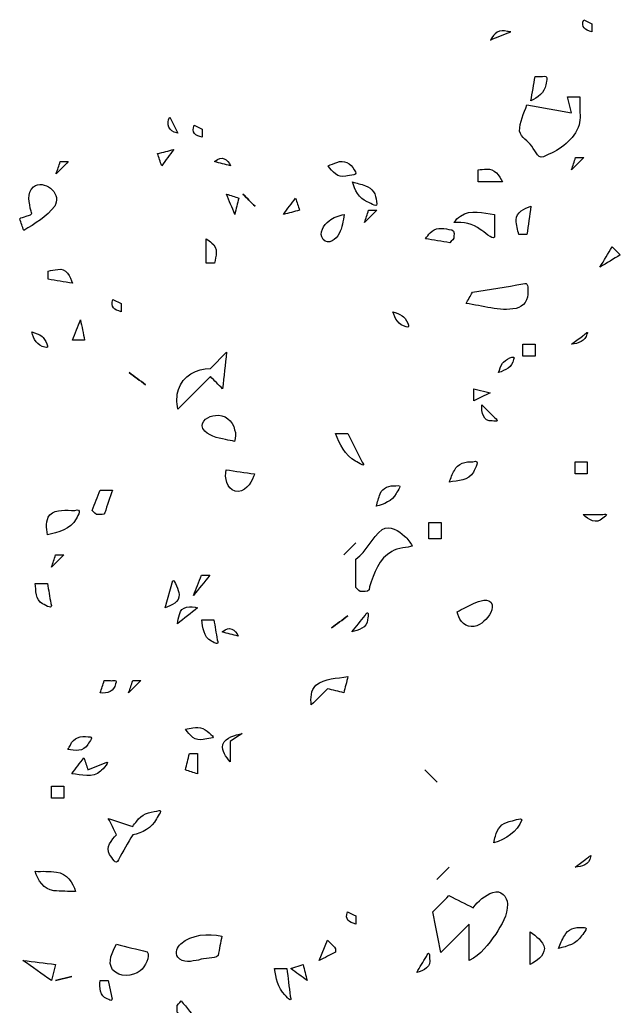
# Model space of a CAD drawing. Header units: centimetres. Extents: x -9.3 to 9.3, y -6.9 to 7.
# Drawn here: x -2.42 to 1.07, y 1.2 to 6.94 of the extents above; entities that cross this region are included whole.
import ezdxf

# ---------------------------------------------------------------- set-up
doc = ezdxf.new("R2010")
doc.units = ezdxf.units.CM
doc.header["$MEASUREMENT"] = 0
doc.layers.add('Layer 1', color=7, linetype='Continuous')

msp = doc.modelspace()

# ---------------------------------------------------------------- linework, layer by layer
at = {"layer": 'Layer 1'}
for points, knots in [([(0.90762, 6.86713), (0.90762, 6.86713), (0.90762, 6.91433), (0.90762, 6.91433), (0.90762, 6.91433), (0.89189, 6.9222), (0.87615, 6.93006), (0.86042, 6.93793), (0.86042, 6.93793), (0.84296, 6.89452), (0.86803, 6.8772), (0.90762, 6.86713)], [0, 0, 0, 0, 0.25, 0.25, 0.25, 0.25, 0.5, 0.5, 0.5, 0.5, 1, 1, 1, 1]), ([(0.43559, 6.86713), (0.39625, 6.8514), (0.35692, 6.83566), (0.31758, 6.81993), (0.31758, 6.81993), (0.33653, 6.8572), (0.37286, 6.88635), (0.41648, 6.86975), (0.41648, 6.86975), (0.42285, 6.86887), (0.42921, 6.86798), (0.43559, 6.86713)], [0, 0, 0, 0, 0.25, 0.25, 0.25, 0.25, 0.5, 0.5, 0.5, 0.5, 1, 1, 1, 1]), ([(0.5772, 6.60751), (0.56933, 6.56031), (0.56147, 6.5131), (0.5536, 6.4659), (0.5536, 6.4659), (0.59183, 6.48572), (0.63421, 6.51259), (0.63934, 6.5596), (0.63934, 6.5596), (0.6457, 6.58553), (0.65712, 6.61736), (0.62011, 6.60751), (0.62011, 6.60751), (0.62011, 6.60751), (0.5772, 6.60751), (0.5772, 6.60751)], [0, 0, 0, 0, 0.2, 0.2, 0.2, 0.2, 0.4, 0.4, 0.4, 0.4, 0.6, 0.6, 0.6, 0.6, 1, 1, 1, 1]), ([(0.76601, 6.4895), (0.76601, 6.4895), (0.78961, 6.39509), (0.78961, 6.39509), (0.78961, 6.39509), (0.70307, 6.41082), (0.61653, 6.42656), (0.52999, 6.44229), (0.52999, 6.44229), (0.51312, 6.39228), (0.48734, 6.3429), (0.48728, 6.2892), (0.48728, 6.2892), (0.49589, 6.25069), (0.53795, 6.23362), (0.55808, 6.20163), (0.55808, 6.20163), (0.58374, 6.17112), (0.5956, 6.1145), (0.64258, 6.14813), (0.64258, 6.14813), (0.72404, 6.18115), (0.80411, 6.23972), (0.83322, 6.32594), (0.83322, 6.32594), (0.84316, 6.36333), (0.83655, 6.40262), (0.83846, 6.44091), (0.83846, 6.44091), (0.83846, 6.44091), (0.83846, 6.48949), (0.83846, 6.48949), (0.83846, 6.48949), (0.83846, 6.48949), (0.766, 6.4895), (0.766, 6.4895), (0.766, 6.4895), (0.766, 6.4895), (0.76601, 6.4895), (0.76601, 6.4895)], [0, 0, 0, 0, 0.0909091, 0.0909091, 0.0909091, 0.0909091, 0.1818182, 0.1818182, 0.1818182, 0.1818182, 0.2727273, 0.2727273, 0.2727273, 0.2727273, 0.3636364, 0.3636364, 0.3636364, 0.3636364, 0.4545455, 0.4545455, 0.4545455, 0.4545455, 0.5454545, 0.5454545, 0.5454545, 0.5454545, 0.6363636, 0.6363636, 0.6363636, 0.6363636, 0.7272727, 0.7272727, 0.7272727, 0.7272727, 0.8181818, 0.8181818, 0.8181818, 0.8181818, 1, 1, 1, 1]), ([(-1.49973, 6.27709), (-1.51546, 6.30856), (-1.5312, 6.34003), (-1.54693, 6.3715), (-1.54693, 6.3715), (-1.57011, 6.33174), (-1.55274, 6.28623), (-1.50528, 6.27936), (-1.50528, 6.27936), (-1.50528, 6.27936), (-1.49973, 6.27709), (-1.49973, 6.27709)], [0, 0, 0, 0, 0.25, 0.25, 0.25, 0.25, 0.5, 0.5, 0.5, 0.5, 1, 1, 1, 1]), ([(-1.35812, 6.25348), (-1.35812, 6.25348), (-1.35812, 6.30068), (-1.35812, 6.30068), (-1.35812, 6.30068), (-1.35812, 6.30068), (-1.40532, 6.32428), (-1.40532, 6.32428), (-1.40532, 6.32428), (-1.42278, 6.28087), (-1.39771, 6.26355), (-1.35812, 6.25348)], [0, 0, 0, 0, 0.25, 0.25, 0.25, 0.25, 0.5, 0.5, 0.5, 0.5, 1, 1, 1, 1]), ([(-1.61775, 6.15908), (-1.60988, 6.13548), (-1.60202, 6.11188), (-1.59415, 6.08828), (-1.59415, 6.08828), (-1.57055, 6.11975), (-1.54695, 6.15122), (-1.52335, 6.18268), (-1.52335, 6.18268), (-1.55482, 6.17481), (-1.58629, 6.16695), (-1.61776, 6.15908), (-1.61776, 6.15908), (-1.61776, 6.15908), (-1.61775, 6.15908), (-1.61775, 6.15908)], [0, 0, 0, 0, 0.2, 0.2, 0.2, 0.2, 0.4, 0.4, 0.4, 0.4, 0.6, 0.6, 0.6, 0.6, 1, 1, 1, 1]), ([(-1.28733, 6.11187), (-1.25586, 6.104), (-1.22439, 6.09614), (-1.19292, 6.08827), (-1.19292, 6.08827), (-1.20873, 6.12681), (-1.24823, 6.14847), (-1.28214, 6.11484), (-1.28214, 6.11484), (-1.28214, 6.11484), (-1.28733, 6.11187), (-1.28733, 6.11187)], [0, 0, 0, 0, 0.25, 0.25, 0.25, 0.25, 0.5, 0.5, 0.5, 0.5, 1, 1, 1, 1]), ([(-2.18422, 6.11187), (-2.19209, 6.08827), (-2.19995, 6.06467), (-2.20782, 6.04107), (-2.20782, 6.04107), (-2.18422, 6.06467), (-2.16062, 6.08827), (-2.13702, 6.11187), (-2.13702, 6.11187), (-2.13702, 6.11187), (-2.18422, 6.11187), (-2.18422, 6.11187)], [0, 0, 0, 0, 0.25, 0.25, 0.25, 0.25, 0.5, 0.5, 0.5, 0.5, 1, 1, 1, 1]), ([(-0.6265, 6.08827), (-0.60288, 6.05495), (-0.56916, 6.01502), (-0.52295, 6.02672), (-0.52295, 6.02672), (-0.50067, 6.03453), (-0.43994, 6.03082), (-0.4752, 6.06381), (-0.4752, 6.06381), (-0.49303, 6.10071), (-0.53518, 6.12547), (-0.57493, 6.10691), (-0.57493, 6.10691), (-0.59242, 6.10158), (-0.60943, 6.09481), (-0.62649, 6.08827), (-0.62649, 6.08827), (-0.62649, 6.08827), (-0.6265, 6.08827), (-0.6265, 6.08827)], [0, 0, 0, 0, 0.1666667, 0.1666667, 0.1666667, 0.1666667, 0.3333333, 0.3333333, 0.3333333, 0.3333333, 0.5, 0.5, 0.5, 0.5, 0.6666667, 0.6666667, 0.6666667, 0.6666667, 1, 1, 1, 1]), ([(0.81317, 6.13548), (0.8053, 6.11188), (0.79744, 6.08828), (0.78957, 6.06468), (0.78957, 6.06468), (0.81317, 6.08828), (0.83677, 6.11188), (0.86037, 6.13548), (0.86037, 6.13548), (0.86037, 6.13548), (0.81317, 6.13548), (0.81317, 6.13548)], [0, 0, 0, 0, 0.25, 0.25, 0.25, 0.25, 0.5, 0.5, 0.5, 0.5, 1, 1, 1, 1]), ([(0.24672, 6.06467), (0.24672, 6.06467), (0.24672, 5.99387), (0.24672, 5.99387), (0.24672, 5.99387), (0.24672, 5.99387), (0.38833, 5.99387), (0.38833, 5.99387), (0.38833, 5.99387), (0.36915, 6.0296), (0.3424, 6.07471), (0.29473, 6.06778), (0.29473, 6.06778), (0.27869, 6.06752), (0.2627, 6.06598), (0.24671, 6.06468), (0.24671, 6.06468), (0.24671, 6.06468), (0.24672, 6.06467), (0.24672, 6.06467)], [0, 0, 0, 0, 0.1666667, 0.1666667, 0.1666667, 0.1666667, 0.3333333, 0.3333333, 0.3333333, 0.3333333, 0.5, 0.5, 0.5, 0.5, 0.6666667, 0.6666667, 0.6666667, 0.6666667, 1, 1, 1, 1]), ([(-2.21139, 5.86288), (-2.18, 5.93304), (-2.27905, 6.01111), (-2.33982, 5.96503), (-2.33982, 5.96503), (-2.37978, 5.9293), (-2.36428, 5.86963), (-2.35405, 5.82415), (-2.35405, 5.82415), (-2.33876, 5.80036), (-2.36694, 5.80066), (-2.38255, 5.79402), (-2.38255, 5.79402), (-2.39368, 5.7885), (-2.41339, 5.78726), (-2.41953, 5.77924), (-2.41953, 5.77924), (-2.41191, 5.75637), (-2.40429, 5.73351), (-2.39666, 5.71064), (-2.39666, 5.71064), (-2.33173, 5.75092), (-2.26295, 5.79144), (-2.21638, 5.8534), (-2.21638, 5.8534), (-2.21638, 5.8534), (-2.21362, 5.85821), (-2.21362, 5.85821), (-2.21362, 5.85821), (-2.21362, 5.85821), (-2.21139, 5.86287), (-2.21139, 5.86287), (-2.21139, 5.86287), (-2.21139, 5.86287), (-2.21139, 5.86288), (-2.21139, 5.86288)], [0, 0, 0, 0, 0.1, 0.1, 0.1, 0.1, 0.2, 0.2, 0.2, 0.2, 0.3, 0.3, 0.3, 0.3, 0.4, 0.4, 0.4, 0.4, 0.5, 0.5, 0.5, 0.5, 0.6, 0.6, 0.6, 0.6, 0.7, 0.7, 0.7, 0.7, 0.8, 0.8, 0.8, 0.8, 1, 1, 1, 1]), ([(-0.48492, 5.99386), (-0.47165, 5.94666), (-0.44688, 5.89805), (-0.39883, 5.87866), (-0.39883, 5.87866), (-0.37566, 5.87003), (-0.33053, 5.83269), (-0.34476, 5.88032), (-0.34476, 5.88032), (-0.34571, 5.9204), (-0.36948, 5.95972), (-0.40912, 5.97157), (-0.40912, 5.97157), (-0.4337, 5.98114), (-0.45951, 5.98698), (-0.48492, 5.99385), (-0.48492, 5.99385), (-0.48492, 5.99385), (-0.48492, 5.99386), (-0.48492, 5.99386)], [0, 0, 0, 0, 0.1666667, 0.1666667, 0.1666667, 0.1666667, 0.3333333, 0.3333333, 0.3333333, 0.3333333, 0.5, 0.5, 0.5, 0.5, 0.6666667, 0.6666667, 0.6666667, 0.6666667, 1, 1, 1, 1]), ([(-1.21657, 5.92306), (-1.20084, 5.88372), (-1.1851, 5.84439), (-1.16937, 5.80505), (-1.16937, 5.80505), (-1.1615, 5.83652), (-1.15364, 5.86799), (-1.14577, 5.89946), (-1.14577, 5.89946), (-1.16937, 5.90733), (-1.19297, 5.91519), (-1.21657, 5.92306)], [0, 0, 0, 0, 0.25, 0.25, 0.25, 0.25, 0.5, 0.5, 0.5, 0.5, 1, 1, 1, 1]), ([(-1.12216, 5.92306), (-1.09856, 5.89946), (-1.07496, 5.87586), (-1.05136, 5.85226), (-1.05136, 5.85226), (-1.07496, 5.87586), (-1.09856, 5.89946), (-1.12216, 5.92306)], [0, 0, 0, 0, 0.3333333, 0.3333333, 0.3333333, 0.3333333, 1, 1, 1, 1]), ([(-0.88615, 5.80505), (-0.85468, 5.81292), (-0.82321, 5.82078), (-0.79174, 5.82865), (-0.79174, 5.82865), (-0.79961, 5.85225), (-0.80747, 5.87585), (-0.81534, 5.89945), (-0.81534, 5.89945), (-0.83894, 5.86798), (-0.86254, 5.83651), (-0.88614, 5.80504), (-0.88614, 5.80504), (-0.88614, 5.80504), (-0.88615, 5.80505), (-0.88615, 5.80505)], [0, 0, 0, 0, 0.2, 0.2, 0.2, 0.2, 0.4, 0.4, 0.4, 0.4, 0.6, 0.6, 0.6, 0.6, 1, 1, 1, 1]), ([(-0.62086, 5.76753), (-0.65188, 5.74353), (-0.68195, 5.69652), (-0.65558, 5.65896), (-0.65558, 5.65896), (-0.62486, 5.62352), (-0.57684, 5.65998), (-0.56255, 5.69341), (-0.56255, 5.69341), (-0.54227, 5.72739), (-0.54032, 5.76732), (-0.53212, 5.80505), (-0.53212, 5.80505), (-0.56317, 5.79632), (-0.59604, 5.78986), (-0.62086, 5.76752), (-0.62086, 5.76752), (-0.62086, 5.76752), (-0.62086, 5.76753), (-0.62086, 5.76753)], [0, 0, 0, 0, 0.1666667, 0.1666667, 0.1666667, 0.1666667, 0.3333333, 0.3333333, 0.3333333, 0.3333333, 0.5, 0.5, 0.5, 0.5, 0.6666667, 0.6666667, 0.6666667, 0.6666667, 1, 1, 1, 1]), ([(-0.39051, 5.82865), (-0.39838, 5.80505), (-0.40624, 5.78145), (-0.41411, 5.75785), (-0.41411, 5.75785), (-0.41411, 5.75785), (-0.34331, 5.82865), (-0.34331, 5.82865), (-0.34331, 5.82865), (-0.34331, 5.82865), (-0.39051, 5.82865), (-0.39051, 5.82865)], [0, 0, 0, 0, 0.25, 0.25, 0.25, 0.25, 0.5, 0.5, 0.5, 0.5, 1, 1, 1, 1]), ([(0.10512, 5.75785), (0.15901, 5.76091), (0.21651, 5.75323), (0.25859, 5.71638), (0.25859, 5.71638), (0.28112, 5.705), (0.32873, 5.65643), (0.34114, 5.67274), (0.34114, 5.67274), (0.34114, 5.67274), (0.34114, 5.80505), (0.34114, 5.80505), (0.34114, 5.80505), (0.2763, 5.81178), (0.20225, 5.83727), (0.14367, 5.79557), (0.14367, 5.79557), (0.12886, 5.7852), (0.11621, 5.77204), (0.10512, 5.75784), (0.10512, 5.75784), (0.10512, 5.75784), (0.10512, 5.75785), (0.10512, 5.75785)], [0, 0, 0, 0, 0.1428571, 0.1428571, 0.1428571, 0.1428571, 0.2857143, 0.2857143, 0.2857143, 0.2857143, 0.4285714, 0.4285714, 0.4285714, 0.4285714, 0.5714286, 0.5714286, 0.5714286, 0.5714286, 0.7142857, 0.7142857, 0.7142857, 0.7142857, 1, 1, 1, 1]), ([(0.48276, 5.68704), (0.48276, 5.68704), (0.52996, 5.68704), (0.52996, 5.68704), (0.52996, 5.68704), (0.53783, 5.74211), (0.54569, 5.79718), (0.55356, 5.85225), (0.55356, 5.85225), (0.51658, 5.8398), (0.46722, 5.81893), (0.46774, 5.77261), (0.46774, 5.77261), (0.46738, 5.74347), (0.47611, 5.71513), (0.48276, 5.68704)], [0, 0, 0, 0, 0.2, 0.2, 0.2, 0.2, 0.4, 0.4, 0.4, 0.4, 0.6, 0.6, 0.6, 0.6, 1, 1, 1, 1]), ([(-0.06011, 5.66344), (-0.01291, 5.65557), (0.0343, 5.64771), (0.0815, 5.63984), (0.0815, 5.63984), (0.09082, 5.65176), (0.10994, 5.65961), (0.1051, 5.67739), (0.1051, 5.67739), (0.10769, 5.70052), (0.10685, 5.72102), (0.07582, 5.71724), (0.07582, 5.71724), (0.03923, 5.72735), (-0.00587, 5.72916), (-0.03267, 5.69724), (-0.03267, 5.69724), (-0.04292, 5.68693), (-0.05176, 5.67532), (-0.06011, 5.66344)], [0, 0, 0, 0, 0.1666667, 0.1666667, 0.1666667, 0.1666667, 0.3333333, 0.3333333, 0.3333333, 0.3333333, 0.5, 0.5, 0.5, 0.5, 0.6666667, 0.6666667, 0.6666667, 0.6666667, 1, 1, 1, 1]), ([(-1.33458, 5.66344), (-1.33458, 5.66344), (-1.33458, 5.52183), (-1.33458, 5.52183), (-1.33458, 5.52183), (-1.33458, 5.52183), (-1.28738, 5.52183), (-1.28738, 5.52183), (-1.28738, 5.52183), (-1.27813, 5.5603), (-1.26246, 5.61104), (-1.30295, 5.63801), (-1.30295, 5.63801), (-1.31307, 5.647), (-1.32384, 5.65523), (-1.33458, 5.66344)], [0, 0, 0, 0, 0.2, 0.2, 0.2, 0.2, 0.4, 0.4, 0.4, 0.4, 0.6, 0.6, 0.6, 0.6, 1, 1, 1, 1]), ([(0.95479, 5.49823), (0.99413, 5.52183), (1.03346, 5.54543), (1.0728, 5.56903), (1.0728, 5.56903), (1.05707, 5.58476), (1.04133, 5.6005), (1.0256, 5.61623), (1.0256, 5.61623), (1.002, 5.57689), (0.9784, 5.53756), (0.9548, 5.49822), (0.9548, 5.49822), (0.9548, 5.49822), (0.95479, 5.49823), (0.95479, 5.49823)], [0, 0, 0, 0, 0.2, 0.2, 0.2, 0.2, 0.4, 0.4, 0.4, 0.4, 0.6, 0.6, 0.6, 0.6, 1, 1, 1, 1]), ([(-2.25505, 5.47463), (-2.25505, 5.47463), (-2.25505, 5.42743), (-2.25505, 5.42743), (-2.25505, 5.42743), (-2.20785, 5.41956), (-2.16064, 5.4117), (-2.11344, 5.40383), (-2.11344, 5.40383), (-2.1247, 5.44287), (-2.14924, 5.49507), (-2.1989, 5.48442), (-2.1989, 5.48442), (-2.21783, 5.48259), (-2.23644, 5.47844), (-2.25505, 5.47464), (-2.25505, 5.47464), (-2.25505, 5.47464), (-2.25505, 5.47463), (-2.25505, 5.47463)], [0, 0, 0, 0, 0.1666667, 0.1666667, 0.1666667, 0.1666667, 0.3333333, 0.3333333, 0.3333333, 0.3333333, 0.5, 0.5, 0.5, 0.5, 0.6666667, 0.6666667, 0.6666667, 0.6666667, 1, 1, 1, 1]), ([(0.21311, 5.35166), (0.20076, 5.32971), (0.18841, 5.30776), (0.17606, 5.28581), (0.17606, 5.28581), (0.27249, 5.27515), (0.36919, 5.23751), (0.46675, 5.25785), (0.46675, 5.25785), (0.51128, 5.26621), (0.53972, 5.31078), (0.53592, 5.35468), (0.53592, 5.35468), (0.53427, 5.37663), (0.53883, 5.41535), (0.50714, 5.40004), (0.50714, 5.40004), (0.40913, 5.38391), (0.31112, 5.36778), (0.21311, 5.35166)], [0, 0, 0, 0, 0.1666667, 0.1666667, 0.1666667, 0.1666667, 0.3333333, 0.3333333, 0.3333333, 0.3333333, 0.5, 0.5, 0.5, 0.5, 0.6666667, 0.6666667, 0.6666667, 0.6666667, 1, 1, 1, 1]), ([(-1.83007, 5.23861), (-1.83007, 5.23861), (-1.83007, 5.28581), (-1.83007, 5.28581), (-1.83007, 5.28581), (-1.83007, 5.28581), (-1.87727, 5.30941), (-1.87727, 5.30941), (-1.87727, 5.30941), (-1.89473, 5.266), (-1.86966, 5.24868), (-1.83007, 5.23861)], [0, 0, 0, 0, 0.25, 0.25, 0.25, 0.25, 0.5, 0.5, 0.5, 0.5, 1, 1, 1, 1]), ([(-0.24893, 5.23861), (-0.23888, 5.19851), (-0.21627, 5.15985), (-0.17238, 5.15133), (-0.17238, 5.15133), (-0.13783, 5.13198), (-0.17545, 5.206), (-0.19507, 5.21513), (-0.19507, 5.21513), (-0.21206, 5.22499), (-0.23088, 5.23104), (-0.24892, 5.23861), (-0.24892, 5.23861), (-0.24892, 5.23861), (-0.24893, 5.23861), (-0.24893, 5.23861)], [0, 0, 0, 0, 0.2, 0.2, 0.2, 0.2, 0.4, 0.4, 0.4, 0.4, 0.6, 0.6, 0.6, 0.6, 1, 1, 1, 1]), ([(-2.11347, 5.0734), (-2.11347, 5.0734), (-2.04267, 5.0734), (-2.04267, 5.0734), (-2.04267, 5.0734), (-2.05054, 5.11274), (-2.0584, 5.15207), (-2.06627, 5.19141), (-2.06627, 5.19141), (-2.082, 5.15207), (-2.09774, 5.11274), (-2.11347, 5.0734)], [0, 0, 0, 0, 0.25, 0.25, 0.25, 0.25, 0.5, 0.5, 0.5, 0.5, 1, 1, 1, 1]), ([(-2.34934, 5.1206), (-2.33946, 5.08047), (-2.31904, 5.03908), (-2.2734, 5.03263), (-2.2734, 5.03263), (-2.2379, 5.01375), (-2.27446, 5.08251), (-2.28901, 5.09512), (-2.28901, 5.09512), (-2.30698, 5.10782), (-2.32903, 5.11289), (-2.34934, 5.1206)], [0, 0, 0, 0, 0.25, 0.25, 0.25, 0.25, 0.5, 0.5, 0.5, 0.5, 1, 1, 1, 1]), ([(0.78968, 5.0498), (0.82824, 5.05319), (0.87123, 5.06505), (0.87937, 5.10941), (0.87937, 5.10941), (0.8916, 5.13238), (0.86187, 5.10163), (0.85246, 5.09689), (0.85246, 5.09689), (0.83153, 5.08119), (0.8106, 5.0655), (0.78968, 5.0498)], [0, 0, 0, 0, 0.25, 0.25, 0.25, 0.25, 0.5, 0.5, 0.5, 0.5, 1, 1, 1, 1]), ([(-1.31098, 4.90819), (-1.38877, 4.90695), (-1.47274, 4.86463), (-1.49643, 4.78603), (-1.49643, 4.78603), (-1.50841, 4.74936), (-1.50774, 4.7096), (-1.4998, 4.67217), (-1.4998, 4.67217), (-1.4998, 4.67217), (-1.31099, 4.86098), (-1.31099, 4.86098), (-1.31099, 4.86098), (-1.28739, 4.83738), (-1.26379, 4.81378), (-1.24019, 4.79018), (-1.24019, 4.79018), (-1.23232, 4.86098), (-1.22446, 4.93179), (-1.21659, 5.00259), (-1.21659, 5.00259), (-1.21659, 5.00259), (-1.311, 4.90818), (-1.311, 4.90818), (-1.311, 4.90818), (-1.311, 4.90818), (-1.31098, 4.90819), (-1.31098, 4.90819)], [0, 0, 0, 0, 0.125, 0.125, 0.125, 0.125, 0.25, 0.25, 0.25, 0.25, 0.375, 0.375, 0.375, 0.375, 0.5, 0.5, 0.5, 0.5, 0.625, 0.625, 0.625, 0.625, 0.75, 0.75, 0.75, 0.75, 1, 1, 1, 1]), ([(0.36475, 4.88458), (0.40347, 4.89687), (0.44488, 4.91619), (0.4526, 4.96091), (0.4526, 4.96091), (0.47071, 4.99571), (0.39825, 4.95619), (0.3874, 4.93826), (0.3874, 4.93826), (0.37714, 4.92165), (0.37159, 4.90272), (0.36475, 4.88457), (0.36475, 4.88457), (0.36475, 4.88457), (0.36475, 4.88458), (0.36475, 4.88458)], [0, 0, 0, 0, 0.2, 0.2, 0.2, 0.2, 0.4, 0.4, 0.4, 0.4, 0.6, 0.6, 0.6, 0.6, 1, 1, 1, 1]), ([(0.50643, 5.0498), (0.50643, 5.0498), (0.50643, 4.979), (0.50643, 4.979), (0.50643, 4.979), (0.50643, 4.979), (0.57723, 4.97899), (0.57723, 4.97899), (0.57723, 4.97899), (0.57723, 4.97899), (0.57723, 5.04979), (0.57723, 5.04979), (0.57723, 5.04979), (0.57723, 5.04979), (0.50643, 5.0498), (0.50643, 5.0498)], [0, 0, 0, 0, 0.2, 0.2, 0.2, 0.2, 0.4, 0.4, 0.4, 0.4, 0.6, 0.6, 0.6, 0.6, 1, 1, 1, 1]), ([(-1.7831, 4.88459), (-1.75163, 4.86099), (-1.72016, 4.83739), (-1.68869, 4.81379), (-1.68869, 4.81379), (-1.72016, 4.83739), (-1.75163, 4.86099), (-1.7831, 4.88459)], [0, 0, 0, 0, 0.3333333, 0.3333333, 0.3333333, 0.3333333, 1, 1, 1, 1]), ([(0.22127, 4.79029), (0.22127, 4.79029), (0.22127, 4.71949), (0.22127, 4.71949), (0.22127, 4.71949), (0.25274, 4.73522), (0.28421, 4.75096), (0.31568, 4.76669), (0.31568, 4.76669), (0.31568, 4.76669), (0.22127, 4.79029), (0.22127, 4.79029)], [0, 0, 0, 0, 0.25, 0.25, 0.25, 0.25, 0.5, 0.5, 0.5, 0.5, 1, 1, 1, 1]), ([(0.26851, 4.69588), (0.26464, 4.65514), (0.27413, 4.59668), (0.32819, 4.60269), (0.32819, 4.60269), (0.35833, 4.59731), (0.36867, 4.60204), (0.34319, 4.6212), (0.34319, 4.6212), (0.34319, 4.6212), (0.26851, 4.69588), (0.26851, 4.69588)], [0, 0, 0, 0, 0.25, 0.25, 0.25, 0.25, 0.5, 0.5, 0.5, 0.5, 1, 1, 1, 1]), ([(-1.16967, 4.55166), (-1.1781, 4.60377), (-1.22944, 4.64328), (-1.28206, 4.63493), (-1.28206, 4.63493), (-1.31907, 4.63241), (-1.37292, 4.60257), (-1.35479, 4.55868), (-1.35479, 4.55868), (-1.32619, 4.51489), (-1.27064, 4.50374), (-1.22247, 4.49436), (-1.22247, 4.49436), (-1.20487, 4.49073), (-1.18727, 4.4871), (-1.16967, 4.48346), (-1.16967, 4.48346), (-1.16694, 4.50626), (-1.16107, 4.52919), (-1.16967, 4.55167), (-1.16967, 4.55167), (-1.16967, 4.55167), (-1.16967, 4.55166), (-1.16967, 4.55166)], [0, 0, 0, 0, 0.1428571, 0.1428571, 0.1428571, 0.1428571, 0.2857143, 0.2857143, 0.2857143, 0.2857143, 0.4285714, 0.4285714, 0.4285714, 0.4285714, 0.5714286, 0.5714286, 0.5714286, 0.5714286, 0.7142857, 0.7142857, 0.7142857, 0.7142857, 1, 1, 1, 1]), ([(-0.58257, 4.53062), (-0.5595, 4.4679), (-0.52826, 4.4027), (-0.46702, 4.36916), (-0.46702, 4.36916), (-0.44996, 4.36046), (-0.40168, 4.32463), (-0.42776, 4.3626), (-0.42776, 4.3626), (-0.42776, 4.3626), (-0.51177, 4.53062), (-0.51177, 4.53062), (-0.51177, 4.53062), (-0.51177, 4.53062), (-0.58257, 4.53061), (-0.58257, 4.53061), (-0.58257, 4.53061), (-0.58257, 4.53061), (-0.58257, 4.53062), (-0.58257, 4.53062)], [0, 0, 0, 0, 0.1666667, 0.1666667, 0.1666667, 0.1666667, 0.3333333, 0.3333333, 0.3333333, 0.3333333, 0.5, 0.5, 0.5, 0.5, 0.6666667, 0.6666667, 0.6666667, 0.6666667, 1, 1, 1, 1]), ([(0.07888, 4.24736), (0.12846, 4.25357), (0.19165, 4.25499), (0.21848, 4.30541), (0.21848, 4.30541), (0.22897, 4.32834), (0.26439, 4.37837), (0.21549, 4.3657), (0.21549, 4.3657), (0.17447, 4.36737), (0.1273, 4.3554), (0.10813, 4.31515), (0.10813, 4.31515), (0.09586, 4.29374), (0.0874, 4.27043), (0.07888, 4.24735), (0.07888, 4.24735), (0.07888, 4.24735), (0.07888, 4.24736), (0.07888, 4.24736)], [0, 0, 0, 0, 0.1666667, 0.1666667, 0.1666667, 0.1666667, 0.3333333, 0.3333333, 0.3333333, 0.3333333, 0.5, 0.5, 0.5, 0.5, 0.6666667, 0.6666667, 0.6666667, 0.6666667, 1, 1, 1, 1]), ([(0.81032, 4.36548), (0.81032, 4.36548), (0.81032, 4.29468), (0.81032, 4.29468), (0.81032, 4.29468), (0.81032, 4.29468), (0.88112, 4.29467), (0.88112, 4.29467), (0.88112, 4.29467), (0.88112, 4.29467), (0.88112, 4.36547), (0.88112, 4.36547), (0.88112, 4.36547), (0.88112, 4.36547), (0.81032, 4.36548), (0.81032, 4.36548)], [0, 0, 0, 0, 0.2, 0.2, 0.2, 0.2, 0.4, 0.4, 0.4, 0.4, 0.6, 0.6, 0.6, 0.6, 1, 1, 1, 1]), ([(-1.05423, 4.29467), (-1.1093, 4.30254), (-1.16437, 4.3104), (-1.21944, 4.31827), (-1.21944, 4.31827), (-1.2284, 4.27224), (-1.21738, 4.20862), (-1.16577, 4.19371), (-1.16577, 4.19371), (-1.11248, 4.18372), (-1.07583, 4.23653), (-1.05952, 4.28001), (-1.05952, 4.28001), (-1.05952, 4.28001), (-1.05682, 4.28718), (-1.05682, 4.28718), (-1.05682, 4.28718), (-1.05682, 4.28718), (-1.05423, 4.29466), (-1.05423, 4.29466), (-1.05423, 4.29466), (-1.05423, 4.29466), (-1.05423, 4.29467), (-1.05423, 4.29467)], [0, 0, 0, 0, 0.1428571, 0.1428571, 0.1428571, 0.1428571, 0.2857143, 0.2857143, 0.2857143, 0.2857143, 0.4285714, 0.4285714, 0.4285714, 0.4285714, 0.5714286, 0.5714286, 0.5714286, 0.5714286, 0.7142857, 0.7142857, 0.7142857, 0.7142857, 1, 1, 1, 1]), ([(-1.95164, 4.20026), (-1.96737, 4.16092), (-1.98311, 4.12159), (-1.99884, 4.08225), (-1.99884, 4.08225), (-1.98692, 4.07293), (-1.97907, 4.05381), (-1.96129, 4.05865), (-1.96129, 4.05865), (-1.94951, 4.06198), (-1.92705, 4.0505), (-1.9251, 4.06747), (-1.9251, 4.06747), (-1.91035, 4.11173), (-1.89559, 4.156), (-1.88084, 4.20025), (-1.88084, 4.20025), (-1.88084, 4.20025), (-1.95163, 4.20026), (-1.95163, 4.20026), (-1.95163, 4.20026), (-1.95163, 4.20026), (-1.95164, 4.20026), (-1.95164, 4.20026)], [0, 0, 0, 0, 0.1428571, 0.1428571, 0.1428571, 0.1428571, 0.2857143, 0.2857143, 0.2857143, 0.2857143, 0.4285714, 0.4285714, 0.4285714, 0.4285714, 0.5714286, 0.5714286, 0.5714286, 0.5714286, 0.7142857, 0.7142857, 0.7142857, 0.7142857, 1, 1, 1, 1]), ([(-0.3461, 4.10586), (-0.30154, 4.11823), (-0.2533, 4.13603), (-0.23076, 4.17986), (-0.23076, 4.17986), (-0.21969, 4.20034), (-0.1866, 4.23483), (-0.23211, 4.22519), (-0.23211, 4.22519), (-0.26807, 4.2282), (-0.31021, 4.21569), (-0.32313, 4.17829), (-0.32313, 4.17829), (-0.33344, 4.15508), (-0.33932, 4.13024), (-0.34611, 4.10586), (-0.34611, 4.10586), (-0.34611, 4.10586), (-0.3461, 4.10586), (-0.3461, 4.10586)], [0, 0, 0, 0, 0.1666667, 0.1666667, 0.1666667, 0.1666667, 0.3333333, 0.3333333, 0.3333333, 0.3333333, 0.5, 0.5, 0.5, 0.5, 0.6666667, 0.6666667, 0.6666667, 0.6666667, 1, 1, 1, 1]), ([(-2.25857, 3.94064), (-2.19639, 3.95472), (-2.12421, 3.97176), (-2.09176, 4.03312), (-2.09176, 4.03312), (-2.07848, 4.05647), (-2.05475, 4.09419), (-2.09949, 4.08242), (-2.09949, 4.08242), (-2.14812, 4.08057), (-2.20627, 4.09237), (-2.24517, 4.05616), (-2.24517, 4.05616), (-2.27125, 4.02406), (-2.26382, 3.97838), (-2.25857, 3.94064)], [0, 0, 0, 0, 0.2, 0.2, 0.2, 0.2, 0.4, 0.4, 0.4, 0.4, 0.6, 0.6, 0.6, 0.6, 1, 1, 1, 1]), ([(0.85683, 4.05865), (0.88643, 4.02872), (0.93473, 3.99821), (0.97102, 4.03703), (0.97102, 4.03703), (0.99742, 4.05295), (1.00263, 4.06273), (0.97056, 4.05865), (0.97056, 4.05865), (0.97056, 4.05865), (0.85685, 4.05865), (0.85685, 4.05865), (0.85685, 4.05865), (0.85685, 4.05865), (0.85683, 4.05865), (0.85683, 4.05865)], [0, 0, 0, 0, 0.2, 0.2, 0.2, 0.2, 0.4, 0.4, 0.4, 0.4, 0.6, 0.6, 0.6, 0.6, 1, 1, 1, 1]), ([(-0.18174, 3.93243), (-0.21468, 3.96402), (-0.26624, 3.99838), (-0.31162, 3.96996), (-0.31162, 3.96996), (-0.37581, 3.92573), (-0.39883, 3.84191), (-0.46472, 3.79909), (-0.46472, 3.79909), (-0.46472, 3.79909), (-0.46472, 3.63388), (-0.46472, 3.63388), (-0.46472, 3.63388), (-0.4528, 3.62456), (-0.44495, 3.60544), (-0.42717, 3.61028), (-0.42717, 3.61028), (-0.40519, 3.60834), (-0.38402, 3.60749), (-0.38524, 3.63735), (-0.38524, 3.63735), (-0.36004, 3.71439), (-0.33197, 3.80332), (-0.25474, 3.84333), (-0.25474, 3.84333), (-0.22142, 3.86653), (-0.16037, 3.86341), (-0.13736, 3.87485), (-0.13736, 3.87485), (-0.14956, 3.89593), (-0.16309, 3.91644), (-0.18174, 3.93243)], [0, 0, 0, 0, 0.1111111, 0.1111111, 0.1111111, 0.1111111, 0.2222222, 0.2222222, 0.2222222, 0.2222222, 0.3333333, 0.3333333, 0.3333333, 0.3333333, 0.4444444, 0.4444444, 0.4444444, 0.4444444, 0.5555556, 0.5555556, 0.5555556, 0.5555556, 0.6666667, 0.6666667, 0.6666667, 0.6666667, 0.7777778, 0.7777778, 0.7777778, 0.7777778, 1, 1, 1, 1]), ([(-0.03989, 4.0115), (-0.03989, 4.0115), (-0.03989, 3.91709), (-0.03989, 3.91709), (-0.03989, 3.91709), (-0.03989, 3.91709), (0.03091, 3.91709), (0.03091, 3.91709), (0.03091, 3.91709), (0.03091, 3.91709), (0.03091, 4.0115), (0.03091, 4.0115), (0.03091, 4.0115), (0.03091, 4.0115), (-0.03989, 4.0115), (-0.03989, 4.0115)], [0, 0, 0, 0, 0.2, 0.2, 0.2, 0.2, 0.4, 0.4, 0.4, 0.4, 0.6, 0.6, 0.6, 0.6, 1, 1, 1, 1]), ([(-0.53553, 3.82272), (-0.53553, 3.82272), (-0.46473, 3.89352), (-0.46473, 3.89352), (-0.46473, 3.89352), (-0.48833, 3.86992), (-0.51193, 3.84632), (-0.53553, 3.82272)], [0, 0, 0, 0, 0.3333333, 0.3333333, 0.3333333, 0.3333333, 1, 1, 1, 1]), ([(-2.21126, 3.82272), (-2.21913, 3.79912), (-2.22699, 3.77552), (-2.23486, 3.75192), (-2.23486, 3.75192), (-2.21126, 3.77552), (-2.18766, 3.79912), (-2.16406, 3.82272), (-2.16406, 3.82272), (-2.16406, 3.82272), (-2.21126, 3.82272), (-2.21126, 3.82272)], [0, 0, 0, 0, 0.25, 0.25, 0.25, 0.25, 0.5, 0.5, 0.5, 0.5, 1, 1, 1, 1]), ([(-1.57384, 3.51589), (-1.53894, 3.52826), (-1.48812, 3.5478), (-1.49282, 3.59324), (-1.49282, 3.59324), (-1.49643, 3.61732), (-1.5172, 3.67663), (-1.52856, 3.67439), (-1.52856, 3.67439), (-1.52856, 3.67439), (-1.57385, 3.51588), (-1.57385, 3.51588), (-1.57385, 3.51588), (-1.57385, 3.51588), (-1.57384, 3.51589), (-1.57384, 3.51589)], [0, 0, 0, 0, 0.2, 0.2, 0.2, 0.2, 0.4, 0.4, 0.4, 0.4, 0.6, 0.6, 0.6, 0.6, 1, 1, 1, 1]), ([(-1.36161, 3.70471), (-1.37734, 3.66537), (-1.39308, 3.62604), (-1.40881, 3.5867), (-1.40881, 3.5867), (-1.37734, 3.62604), (-1.34587, 3.66537), (-1.31441, 3.70471), (-1.31441, 3.70471), (-1.31441, 3.70471), (-1.36161, 3.70471), (-1.36161, 3.70471)], [0, 0, 0, 0, 0.25, 0.25, 0.25, 0.25, 0.5, 0.5, 0.5, 0.5, 1, 1, 1, 1]), ([(-2.32931, 3.6575), (-2.32463, 3.61619), (-2.32962, 3.56151), (-2.28669, 3.53838), (-2.28669, 3.53838), (-2.26567, 3.52766), (-2.22252, 3.5001), (-2.2391, 3.54111), (-2.2391, 3.54111), (-2.24557, 3.5799), (-2.25203, 3.6187), (-2.2585, 3.65749), (-2.2585, 3.65749), (-2.2585, 3.65749), (-2.32931, 3.6575), (-2.32931, 3.6575)], [0, 0, 0, 0, 0.2, 0.2, 0.2, 0.2, 0.4, 0.4, 0.4, 0.4, 0.6, 0.6, 0.6, 0.6, 1, 1, 1, 1]), ([(0.14862, 3.43565), (0.17692, 3.39815), (0.2331, 3.39771), (0.26759, 3.42655), (0.26759, 3.42655), (0.30045, 3.45194), (0.33216, 3.49079), (0.32825, 3.53469), (0.32825, 3.53469), (0.30986, 3.57945), (0.25209, 3.55355), (0.21919, 3.54045), (0.21919, 3.54045), (0.1878, 3.5244), (0.15641, 3.50835), (0.12502, 3.4923), (0.12502, 3.4923), (0.13028, 3.47248), (0.13397, 3.45118), (0.14862, 3.43565)], [0, 0, 0, 0, 0.1666667, 0.1666667, 0.1666667, 0.1666667, 0.3333333, 0.3333333, 0.3333333, 0.3333333, 0.5, 0.5, 0.5, 0.5, 0.6666667, 0.6666667, 0.6666667, 0.6666667, 1, 1, 1, 1]), ([(-1.50303, 3.42155), (-1.46369, 3.45302), (-1.42436, 3.48449), (-1.38502, 3.51596), (-1.38502, 3.51596), (-1.42328, 3.52329), (-1.48203, 3.52702), (-1.49113, 3.47693), (-1.49113, 3.47693), (-1.49658, 3.45883), (-1.49965, 3.44012), (-1.50303, 3.42156), (-1.50303, 3.42156), (-1.50303, 3.42156), (-1.50303, 3.42155), (-1.50303, 3.42155)], [0, 0, 0, 0, 0.2, 0.2, 0.2, 0.2, 0.4, 0.4, 0.4, 0.4, 0.6, 0.6, 0.6, 0.6, 1, 1, 1, 1]), ([(-0.48818, 3.37437), (-0.45134, 3.38618), (-0.39848, 3.39752), (-0.39644, 3.44545), (-0.39644, 3.44545), (-0.39226, 3.47272), (-0.38967, 3.50734), (-0.41121, 3.47059), (-0.41121, 3.47059), (-0.43687, 3.43852), (-0.46253, 3.40644), (-0.48819, 3.37437), (-0.48819, 3.37437), (-0.48819, 3.37437), (-0.48818, 3.37437), (-0.48818, 3.37437)], [0, 0, 0, 0, 0.2, 0.2, 0.2, 0.2, 0.4, 0.4, 0.4, 0.4, 0.6, 0.6, 0.6, 0.6, 1, 1, 1, 1]), ([(-0.60629, 3.39798), (-0.57482, 3.42158), (-0.54335, 3.44518), (-0.51189, 3.46878), (-0.51189, 3.46878), (-0.54336, 3.44518), (-0.57483, 3.42158), (-0.60629, 3.39798)], [0, 0, 0, 0, 0.3333333, 0.3333333, 0.3333333, 0.3333333, 1, 1, 1, 1]), ([(-1.36125, 3.44516), (-1.35348, 3.40085), (-1.35183, 3.34412), (-1.30533, 3.32143), (-1.30533, 3.32143), (-1.28395, 3.30789), (-1.2577, 3.29479), (-1.27105, 3.32877), (-1.27105, 3.32877), (-1.27752, 3.36756), (-1.28398, 3.40636), (-1.29045, 3.44515), (-1.29045, 3.44515), (-1.29045, 3.44515), (-1.36124, 3.44516), (-1.36124, 3.44516), (-1.36124, 3.44516), (-1.36124, 3.44516), (-1.36125, 3.44516), (-1.36125, 3.44516)], [0, 0, 0, 0, 0.1666667, 0.1666667, 0.1666667, 0.1666667, 0.3333333, 0.3333333, 0.3333333, 0.3333333, 0.5, 0.5, 0.5, 0.5, 0.6666667, 0.6666667, 0.6666667, 0.6666667, 1, 1, 1, 1]), ([(-1.24324, 3.37436), (-1.21177, 3.36649), (-1.1803, 3.35863), (-1.14884, 3.35076), (-1.14884, 3.35076), (-1.16465, 3.3893), (-1.20415, 3.41096), (-1.23806, 3.37733), (-1.23806, 3.37733), (-1.23806, 3.37733), (-1.24325, 3.37436), (-1.24325, 3.37436), (-1.24325, 3.37436), (-1.24325, 3.37436), (-1.24324, 3.37436), (-1.24324, 3.37436)], [0, 0, 0, 0, 0.2, 0.2, 0.2, 0.2, 0.4, 0.4, 0.4, 0.4, 0.6, 0.6, 0.6, 0.6, 1, 1, 1, 1]), ([(-0.72378, 2.94956), (-0.69231, 2.98103), (-0.66084, 3.0125), (-0.62937, 3.04397), (-0.62937, 3.04397), (-0.5979, 3.0361), (-0.56643, 3.02824), (-0.53496, 3.02037), (-0.53496, 3.02037), (-0.52709, 3.05184), (-0.51923, 3.08331), (-0.51136, 3.11478), (-0.51136, 3.11478), (-0.57421, 3.10416), (-0.64592, 3.10786), (-0.69708, 3.06397), (-0.69708, 3.06397), (-0.72737, 3.03448), (-0.72873, 2.98875), (-0.72378, 2.94957), (-0.72378, 2.94957), (-0.72378, 2.94957), (-0.72378, 2.94956), (-0.72378, 2.94956)], [0, 0, 0, 0, 0.1428571, 0.1428571, 0.1428571, 0.1428571, 0.2857143, 0.2857143, 0.2857143, 0.2857143, 0.4285714, 0.4285714, 0.4285714, 0.4285714, 0.5714286, 0.5714286, 0.5714286, 0.5714286, 0.7142857, 0.7142857, 0.7142857, 0.7142857, 1, 1, 1, 1]), ([(-1.92772, 3.09118), (-1.93559, 3.06758), (-1.94345, 3.04398), (-1.95132, 3.02038), (-1.95132, 3.02038), (-1.91192, 3.01492), (-1.86788, 3.02727), (-1.86327, 3.07342), (-1.86327, 3.07342), (-1.84428, 3.09996), (-1.87848, 3.08903), (-1.89412, 3.09118), (-1.89412, 3.09118), (-1.89412, 3.09118), (-1.92772, 3.09118), (-1.92772, 3.09118)], [0, 0, 0, 0, 0.2, 0.2, 0.2, 0.2, 0.4, 0.4, 0.4, 0.4, 0.6, 0.6, 0.6, 0.6, 1, 1, 1, 1]), ([(-1.76251, 3.09118), (-1.77038, 3.06758), (-1.77824, 3.04398), (-1.78611, 3.02038), (-1.78611, 3.02038), (-1.78611, 3.02038), (-1.71531, 3.09118), (-1.71531, 3.09118), (-1.71531, 3.09118), (-1.71531, 3.09118), (-1.76251, 3.09118), (-1.76251, 3.09118)], [0, 0, 0, 0, 0.25, 0.25, 0.25, 0.25, 0.5, 0.5, 0.5, 0.5, 1, 1, 1, 1]), ([(-1.45583, 2.80797), (-1.43233, 2.77462), (-1.39792, 2.7366), (-1.35224, 2.74814), (-1.35224, 2.74814), (-1.33225, 2.75505), (-1.26805, 2.75242), (-1.30805, 2.77748), (-1.30805, 2.77748), (-1.33421, 2.8065), (-1.3726, 2.82708), (-1.41234, 2.81622), (-1.41234, 2.81622), (-1.42692, 2.81395), (-1.44137, 2.81092), (-1.45583, 2.80796), (-1.45583, 2.80796), (-1.45583, 2.80796), (-1.45583, 2.80797), (-1.45583, 2.80797)], [0, 0, 0, 0, 0.1666667, 0.1666667, 0.1666667, 0.1666667, 0.3333333, 0.3333333, 0.3333333, 0.3333333, 0.5, 0.5, 0.5, 0.5, 0.6666667, 0.6666667, 0.6666667, 0.6666667, 1, 1, 1, 1]), ([(-2.14055, 2.68996), (-2.10044, 2.68387), (-2.04715, 2.67599), (-2.02421, 2.71924), (-2.02421, 2.71924), (-2.01461, 2.73697), (-1.98212, 2.76909), (-2.02209, 2.76352), (-2.02209, 2.76352), (-2.06373, 2.7739), (-2.10813, 2.75705), (-2.12527, 2.7161), (-2.12527, 2.7161), (-2.13054, 2.70749), (-2.13556, 2.69873), (-2.14055, 2.68996)], [0, 0, 0, 0, 0.2, 0.2, 0.2, 0.2, 0.4, 0.4, 0.4, 0.4, 0.6, 0.6, 0.6, 0.6, 1, 1, 1, 1]), ([(-1.19646, 2.61916), (-1.19646, 2.61916), (-1.19646, 2.73717), (-1.19646, 2.73717), (-1.19646, 2.73717), (-1.17286, 2.7529), (-1.14926, 2.76864), (-1.12566, 2.78437), (-1.12566, 2.78437), (-1.16725, 2.77319), (-1.22112, 2.76357), (-1.23907, 2.71907), (-1.23907, 2.71907), (-1.24808, 2.68091), (-1.21903, 2.64665), (-1.19646, 2.61916)], [0, 0, 0, 0, 0.2, 0.2, 0.2, 0.2, 0.4, 0.4, 0.4, 0.4, 0.6, 0.6, 0.6, 0.6, 1, 1, 1, 1]), ([(-2.11739, 2.5484), (-2.06191, 2.54436), (-1.99606, 2.52269), (-1.94898, 2.56393), (-1.94898, 2.56393), (-1.9383, 2.57318), (-1.88401, 2.63222), (-1.92224, 2.61229), (-1.92224, 2.61229), (-1.92224, 2.61229), (-2.02298, 2.57199), (-2.02298, 2.57199), (-2.02298, 2.57199), (-2.03085, 2.59559), (-2.03871, 2.61919), (-2.04658, 2.64279), (-2.04658, 2.64279), (-2.07018, 2.61132), (-2.09378, 2.57985), (-2.11738, 2.54838), (-2.11738, 2.54838), (-2.11738, 2.54838), (-2.11739, 2.5484), (-2.11739, 2.5484)], [0, 0, 0, 0, 0.1428571, 0.1428571, 0.1428571, 0.1428571, 0.2857143, 0.2857143, 0.2857143, 0.2857143, 0.4285714, 0.4285714, 0.4285714, 0.4285714, 0.5714286, 0.5714286, 0.5714286, 0.5714286, 0.7142857, 0.7142857, 0.7142857, 0.7142857, 1, 1, 1, 1]), ([(-1.43263, 2.66639), (-1.4405, 2.63492), (-1.44836, 2.60345), (-1.45623, 2.57198), (-1.45623, 2.57198), (-1.43263, 2.56411), (-1.40903, 2.55625), (-1.38543, 2.54838), (-1.38543, 2.54838), (-1.38543, 2.54838), (-1.38543, 2.66639), (-1.38543, 2.66639), (-1.38543, 2.66639), (-1.38543, 2.66639), (-1.43263, 2.66639), (-1.43263, 2.66639)], [0, 0, 0, 0, 0.2, 0.2, 0.2, 0.2, 0.4, 0.4, 0.4, 0.4, 0.6, 0.6, 0.6, 0.6, 1, 1, 1, 1]), ([(-0.06351, 2.57186), (-0.06351, 2.57186), (0.00729, 2.50106), (0.00729, 2.50106), (0.00729, 2.50106), (-0.01631, 2.52466), (-0.03991, 2.54826), (-0.06351, 2.57186)], [0, 0, 0, 0, 0.3333333, 0.3333333, 0.3333333, 0.3333333, 1, 1, 1, 1]), ([(-2.23467, 2.47745), (-2.23467, 2.47745), (-2.23467, 2.40665), (-2.23467, 2.40665), (-2.23467, 2.40665), (-2.23467, 2.40665), (-2.16387, 2.40665), (-2.16387, 2.40665), (-2.16387, 2.40665), (-2.16387, 2.40665), (-2.16387, 2.47745), (-2.16387, 2.47745), (-2.16387, 2.47745), (-2.16387, 2.47745), (-2.23467, 2.47745), (-2.23467, 2.47745)], [0, 0, 0, 0, 0.2, 0.2, 0.2, 0.2, 0.4, 0.4, 0.4, 0.4, 0.6, 0.6, 0.6, 0.6, 1, 1, 1, 1]), ([(-1.76281, 2.24144), (-1.81001, 2.25717), (-1.85721, 2.27291), (-1.90442, 2.28864), (-1.90442, 2.28864), (-1.88869, 2.25717), (-1.87295, 2.2257), (-1.85722, 2.19423), (-1.85722, 2.19423), (-1.88356, 2.164), (-1.92348, 2.12231), (-1.89687, 2.07994), (-1.89687, 2.07994), (-1.88304, 2.06293), (-1.85815, 2.00714), (-1.84568, 2.04921), (-1.84568, 2.04921), (-1.81806, 2.09755), (-1.79043, 2.14589), (-1.76281, 2.19423), (-1.76281, 2.19423), (-1.70554, 2.20245), (-1.65173, 2.23485), (-1.62433, 2.28682), (-1.62433, 2.28682), (-1.61573, 2.30583), (-1.57856, 2.34875), (-1.62205, 2.33175), (-1.62205, 2.33175), (-1.66647, 2.3268), (-1.71292, 2.31209), (-1.73912, 2.27311), (-1.73912, 2.27311), (-1.74744, 2.26287), (-1.75521, 2.2522), (-1.76282, 2.24143), (-1.76282, 2.24143), (-1.76282, 2.24143), (-1.76281, 2.24144), (-1.76281, 2.24144)], [0, 0, 0, 0, 0.0909091, 0.0909091, 0.0909091, 0.0909091, 0.1818182, 0.1818182, 0.1818182, 0.1818182, 0.2727273, 0.2727273, 0.2727273, 0.2727273, 0.3636364, 0.3636364, 0.3636364, 0.3636364, 0.4545455, 0.4545455, 0.4545455, 0.4545455, 0.5454545, 0.5454545, 0.5454545, 0.5454545, 0.6363636, 0.6363636, 0.6363636, 0.6363636, 0.7272727, 0.7272727, 0.7272727, 0.7272727, 0.8181818, 0.8181818, 0.8181818, 0.8181818, 1, 1, 1, 1]), ([(0.3379, 2.14703), (0.4071, 2.16722), (0.47442, 2.21093), (0.50018, 2.28127), (0.50018, 2.28127), (0.49638, 2.29562), (0.44711, 2.27302), (0.4263, 2.27089), (0.4263, 2.27089), (0.3845, 2.26247), (0.35415, 2.22694), (0.34633, 2.18587), (0.34633, 2.18587), (0.34284, 2.17308), (0.34018, 2.16008), (0.3379, 2.14703)], [0, 0, 0, 0, 0.2, 0.2, 0.2, 0.2, 0.4, 0.4, 0.4, 0.4, 0.6, 0.6, 0.6, 0.6, 1, 1, 1, 1]), ([(0.80986, 2.00542), (0.84842, 2.00881), (0.89141, 2.02067), (0.89955, 2.06503), (0.89955, 2.06503), (0.91178, 2.088), (0.88205, 2.05725), (0.87264, 2.05251), (0.87264, 2.05251), (0.85171, 2.03681), (0.83078, 2.02112), (0.80985, 2.00542), (0.80985, 2.00542), (0.80985, 2.00542), (0.80986, 2.00542), (0.80986, 2.00542)], [0, 0, 0, 0, 0.2, 0.2, 0.2, 0.2, 0.4, 0.4, 0.4, 0.4, 0.6, 0.6, 0.6, 0.6, 1, 1, 1, 1]), ([(-2.33033, 1.98145), (-2.31297, 1.93074), (-2.28036, 1.87393), (-2.22099, 1.86871), (-2.22099, 1.86871), (-2.17901, 1.86305), (-2.1365, 1.86612), (-2.09432, 1.86344), (-2.09432, 1.86344), (-2.10961, 1.91625), (-2.14655, 1.96979), (-2.2054, 1.97657), (-2.2054, 1.97657), (-2.24666, 1.98353), (-2.2887, 1.98067), (-2.33034, 1.98145), (-2.33034, 1.98145), (-2.33034, 1.98145), (-2.33033, 1.98145), (-2.33033, 1.98145)], [0, 0, 0, 0, 0.1666667, 0.1666667, 0.1666667, 0.1666667, 0.3333333, 0.3333333, 0.3333333, 0.3333333, 0.5, 0.5, 0.5, 0.5, 0.6666667, 0.6666667, 0.6666667, 0.6666667, 1, 1, 1, 1]), ([(0.00634, 1.93425), (0.00634, 1.93425), (0.07714, 2.00505), (0.07714, 2.00505), (0.07714, 2.00505), (0.07714, 2.00505), (0.00634, 1.93425), (0.00634, 1.93425)], [0, 0, 0, 0, 0.3333333, 0.3333333, 0.3333333, 0.3333333, 1, 1, 1, 1]), ([(0.4165, 1.79122), (0.41614, 1.83398), (0.37706, 1.87597), (0.33251, 1.85783), (0.33251, 1.85783), (0.28541, 1.84303), (0.24682, 1.80841), (0.21825, 1.76903), (0.21825, 1.76903), (0.17105, 1.79263), (0.12384, 1.81623), (0.07664, 1.83983), (0.07664, 1.83983), (0.04517, 1.80836), (0.0137, 1.77689), (-0.01777, 1.74542), (-0.01777, 1.74542), (-0.00204, 1.66675), (0.0137, 1.58808), (0.02943, 1.50941), (0.02943, 1.50941), (0.02943, 1.50941), (0.19464, 1.67462), (0.19464, 1.67462), (0.19464, 1.67462), (0.19464, 1.67462), (0.19464, 1.46221), (0.19464, 1.46221), (0.19464, 1.46221), (0.26074, 1.49513), (0.30634, 1.55736), (0.3485, 1.61595), (0.3485, 1.61595), (0.3813, 1.6685), (0.41949, 1.72671), (0.41649, 1.79121), (0.41649, 1.79121), (0.41649, 1.79121), (0.4165, 1.79122), (0.4165, 1.79122)], [0, 0, 0, 0, 0.0909091, 0.0909091, 0.0909091, 0.0909091, 0.1818182, 0.1818182, 0.1818182, 0.1818182, 0.2727273, 0.2727273, 0.2727273, 0.2727273, 0.3636364, 0.3636364, 0.3636364, 0.3636364, 0.4545455, 0.4545455, 0.4545455, 0.4545455, 0.5454545, 0.5454545, 0.5454545, 0.5454545, 0.6363636, 0.6363636, 0.6363636, 0.6363636, 0.7272727, 0.7272727, 0.7272727, 0.7272727, 0.8181818, 0.8181818, 0.8181818, 0.8181818, 1, 1, 1, 1]), ([(-0.46583, 1.67463), (-0.46583, 1.67463), (-0.46583, 1.72183), (-0.46583, 1.72183), (-0.46583, 1.72183), (-0.48156, 1.7297), (-0.4973, 1.73756), (-0.51303, 1.74543), (-0.51303, 1.74543), (-0.53049, 1.70202), (-0.50542, 1.6847), (-0.46583, 1.67463)], [0, 0, 0, 0, 0.25, 0.25, 0.25, 0.25, 0.5, 0.5, 0.5, 0.5, 1, 1, 1, 1]), ([(-1.49967, 1.4822), (-1.47334, 1.44261), (-1.41791, 1.45926), (-1.37911, 1.46481), (-1.37911, 1.46481), (-1.34492, 1.47916), (-1.28821, 1.46926), (-1.2659, 1.49133), (-1.2659, 1.49133), (-1.25862, 1.52912), (-1.25134, 1.5669), (-1.24406, 1.60469), (-1.24406, 1.60469), (-1.32448, 1.62018), (-1.4183, 1.61535), (-1.48305, 1.55966), (-1.48305, 1.55966), (-1.50453, 1.54086), (-1.51772, 1.50788), (-1.49966, 1.48219), (-1.49966, 1.48219), (-1.49966, 1.48219), (-1.49967, 1.4822), (-1.49967, 1.4822)], [0, 0, 0, 0, 0.1428571, 0.1428571, 0.1428571, 0.1428571, 0.2857143, 0.2857143, 0.2857143, 0.2857143, 0.4285714, 0.4285714, 0.4285714, 0.4285714, 0.5714286, 0.5714286, 0.5714286, 0.5714286, 0.7142857, 0.7142857, 0.7142857, 0.7142857, 1, 1, 1, 1]), ([(0.54963, 1.43948), (0.5844, 1.46063), (0.63103, 1.4861), (0.63158, 1.53221), (0.63158, 1.53221), (0.62508, 1.57678), (0.58305, 1.60339), (0.54963, 1.6283), (0.54963, 1.6283), (0.54963, 1.6283), (0.54963, 1.43949), (0.54963, 1.43949), (0.54963, 1.43949), (0.54963, 1.43949), (0.54963, 1.43948), (0.54963, 1.43948)], [0, 0, 0, 0, 0.2, 0.2, 0.2, 0.2, 0.4, 0.4, 0.4, 0.4, 0.6, 0.6, 0.6, 0.6, 1, 1, 1, 1]), ([(0.71431, 1.53302), (0.76405, 1.54457), (0.8189, 1.55954), (0.84829, 1.6053), (0.84829, 1.6053), (0.86267, 1.62626), (0.89757, 1.66083), (0.85082, 1.65371), (0.85082, 1.65371), (0.81111, 1.65851), (0.76657, 1.64452), (0.7479, 1.60653), (0.7479, 1.60653), (0.73418, 1.58327), (0.72458, 1.5579), (0.71431, 1.53301), (0.71431, 1.53301), (0.71431, 1.53301), (0.71431, 1.53302), (0.71431, 1.53302)], [0, 0, 0, 0, 0.1666667, 0.1666667, 0.1666667, 0.1666667, 0.3333333, 0.3333333, 0.3333333, 0.3333333, 0.5, 0.5, 0.5, 0.5, 0.6666667, 0.6666667, 0.6666667, 0.6666667, 1, 1, 1, 1]), ([(-1.85779, 1.55749), (-1.87907, 1.51276), (-1.91252, 1.45591), (-1.87922, 1.40864), (-1.87922, 1.40864), (-1.83968, 1.36344), (-1.76394, 1.36821), (-1.7186, 1.40212), (-1.7186, 1.40212), (-1.68931, 1.42431), (-1.66076, 1.48747), (-1.678, 1.51254), (-1.678, 1.51254), (-1.73793, 1.52752), (-1.79786, 1.54251), (-1.85779, 1.55749)], [0, 0, 0, 0, 0.2, 0.2, 0.2, 0.2, 0.4, 0.4, 0.4, 0.4, 0.6, 0.6, 0.6, 0.6, 1, 1, 1, 1]), ([(-0.6777, 1.46308), (-0.64623, 1.47881), (-0.61476, 1.49455), (-0.58329, 1.51028), (-0.58329, 1.51028), (-0.58176, 1.52498), (-0.58234, 1.53881), (-0.59644, 1.54703), (-0.59644, 1.54703), (-0.59644, 1.54703), (-0.63049, 1.58108), (-0.63049, 1.58108), (-0.63049, 1.58108), (-0.63049, 1.58108), (-0.67769, 1.46307), (-0.67769, 1.46307), (-0.67769, 1.46307), (-0.67769, 1.46307), (-0.6777, 1.46308), (-0.6777, 1.46308)], [0, 0, 0, 0, 0.1666667, 0.1666667, 0.1666667, 0.1666667, 0.3333333, 0.3333333, 0.3333333, 0.3333333, 0.5, 0.5, 0.5, 0.5, 0.6666667, 0.6666667, 0.6666667, 0.6666667, 1, 1, 1, 1]), ([(-0.11115, 1.39228), (-0.07167, 1.40231), (-0.02207, 1.42678), (-0.03634, 1.47641), (-0.03634, 1.47641), (-0.03619, 1.50735), (-0.04182, 1.51531), (-0.05469, 1.48636), (-0.05469, 1.48636), (-0.07351, 1.455), (-0.09232, 1.42364), (-0.11114, 1.39228), (-0.11114, 1.39228), (-0.11114, 1.39228), (-0.11115, 1.39228), (-0.11115, 1.39228)], [0, 0, 0, 0, 0.2, 0.2, 0.2, 0.2, 0.4, 0.4, 0.4, 0.4, 0.6, 0.6, 0.6, 0.6, 1, 1, 1, 1]), ([(-2.40073, 1.46308), (-2.34566, 1.42374), (-2.29059, 1.38441), (-2.23552, 1.34507), (-2.23552, 1.34507), (-2.23552, 1.34507), (-2.21192, 1.43948), (-2.21192, 1.43948), (-2.21192, 1.43948), (-2.27486, 1.44735), (-2.33779, 1.45521), (-2.40073, 1.46308)], [0, 0, 0, 0, 0.25, 0.25, 0.25, 0.25, 0.5, 0.5, 0.5, 0.5, 1, 1, 1, 1]), ([(-0.8428, 1.41587), (-0.81133, 1.39227), (-0.77986, 1.36867), (-0.7484, 1.34507), (-0.7484, 1.34507), (-0.75627, 1.37654), (-0.76413, 1.40801), (-0.772, 1.43948), (-0.772, 1.43948), (-0.772, 1.43948), (-0.8428, 1.41588), (-0.8428, 1.41588), (-0.8428, 1.41588), (-0.8428, 1.41588), (-0.8428, 1.41587), (-0.8428, 1.41587)], [0, 0, 0, 0, 0.2, 0.2, 0.2, 0.2, 0.4, 0.4, 0.4, 0.4, 0.6, 0.6, 0.6, 0.6, 1, 1, 1, 1]), ([(-0.93718, 1.41587), (-0.929, 1.36133), (-0.9196, 1.3022), (-0.87766, 1.2622), (-0.87766, 1.2622), (-0.85911, 1.24085), (-0.83436, 1.2121), (-0.84624, 1.25474), (-0.84624, 1.25474), (-0.85295, 1.30845), (-0.85967, 1.36216), (-0.86638, 1.41587), (-0.86638, 1.41587), (-0.86638, 1.41587), (-0.93718, 1.41587), (-0.93718, 1.41587)], [0, 0, 0, 0, 0.2, 0.2, 0.2, 0.2, 0.4, 0.4, 0.4, 0.4, 0.6, 0.6, 0.6, 0.6, 1, 1, 1, 1]), ([(-2.21163, 1.34507), (-2.21163, 1.34507), (-2.11722, 1.36867), (-2.11722, 1.36867), (-2.11722, 1.36867), (-2.11722, 1.36867), (-2.21163, 1.34507), (-2.21163, 1.34507)], [0, 0, 0, 0, 0.3333333, 0.3333333, 0.3333333, 0.3333333, 1, 1, 1, 1]), ([(-1.952, 1.34507), (-1.95478, 1.30623), (-1.95712, 1.25395), (-1.91094, 1.23979), (-1.91094, 1.23979), (-1.88603, 1.22304), (-1.87645, 1.2274), (-1.88667, 1.25442), (-1.88667, 1.25442), (-1.88667, 1.25442), (-1.9048, 1.34507), (-1.9048, 1.34507), (-1.9048, 1.34507), (-1.9048, 1.34507), (-1.952, 1.34507), (-1.952, 1.34507)], [0, 0, 0, 0, 0.2, 0.2, 0.2, 0.2, 0.4, 0.4, 0.4, 0.4, 0.6, 0.6, 0.6, 0.6, 1, 1, 1, 1]), ([(-1.48002, 1.22706), (-1.48934, 1.21515), (-1.50846, 1.20729), (-1.50362, 1.18951), (-1.50362, 1.18951), (-1.50036, 1.17753), (-1.5116, 1.15574), (-1.49499, 1.1528), (-1.49499, 1.1528), (-1.45853, 1.13822), (-1.42208, 1.12363), (-1.38562, 1.10905), (-1.38562, 1.10905), (-1.41709, 1.14839), (-1.44856, 1.18772), (-1.48002, 1.22706)], [0, 0, 0, 0, 0.2, 0.2, 0.2, 0.2, 0.4, 0.4, 0.4, 0.4, 0.6, 0.6, 0.6, 0.6, 1, 1, 1, 1])]:
    msp.add_open_spline(points, degree=3, knots=knots, dxfattribs=at)

doc.saveas('drawing.dxf')
